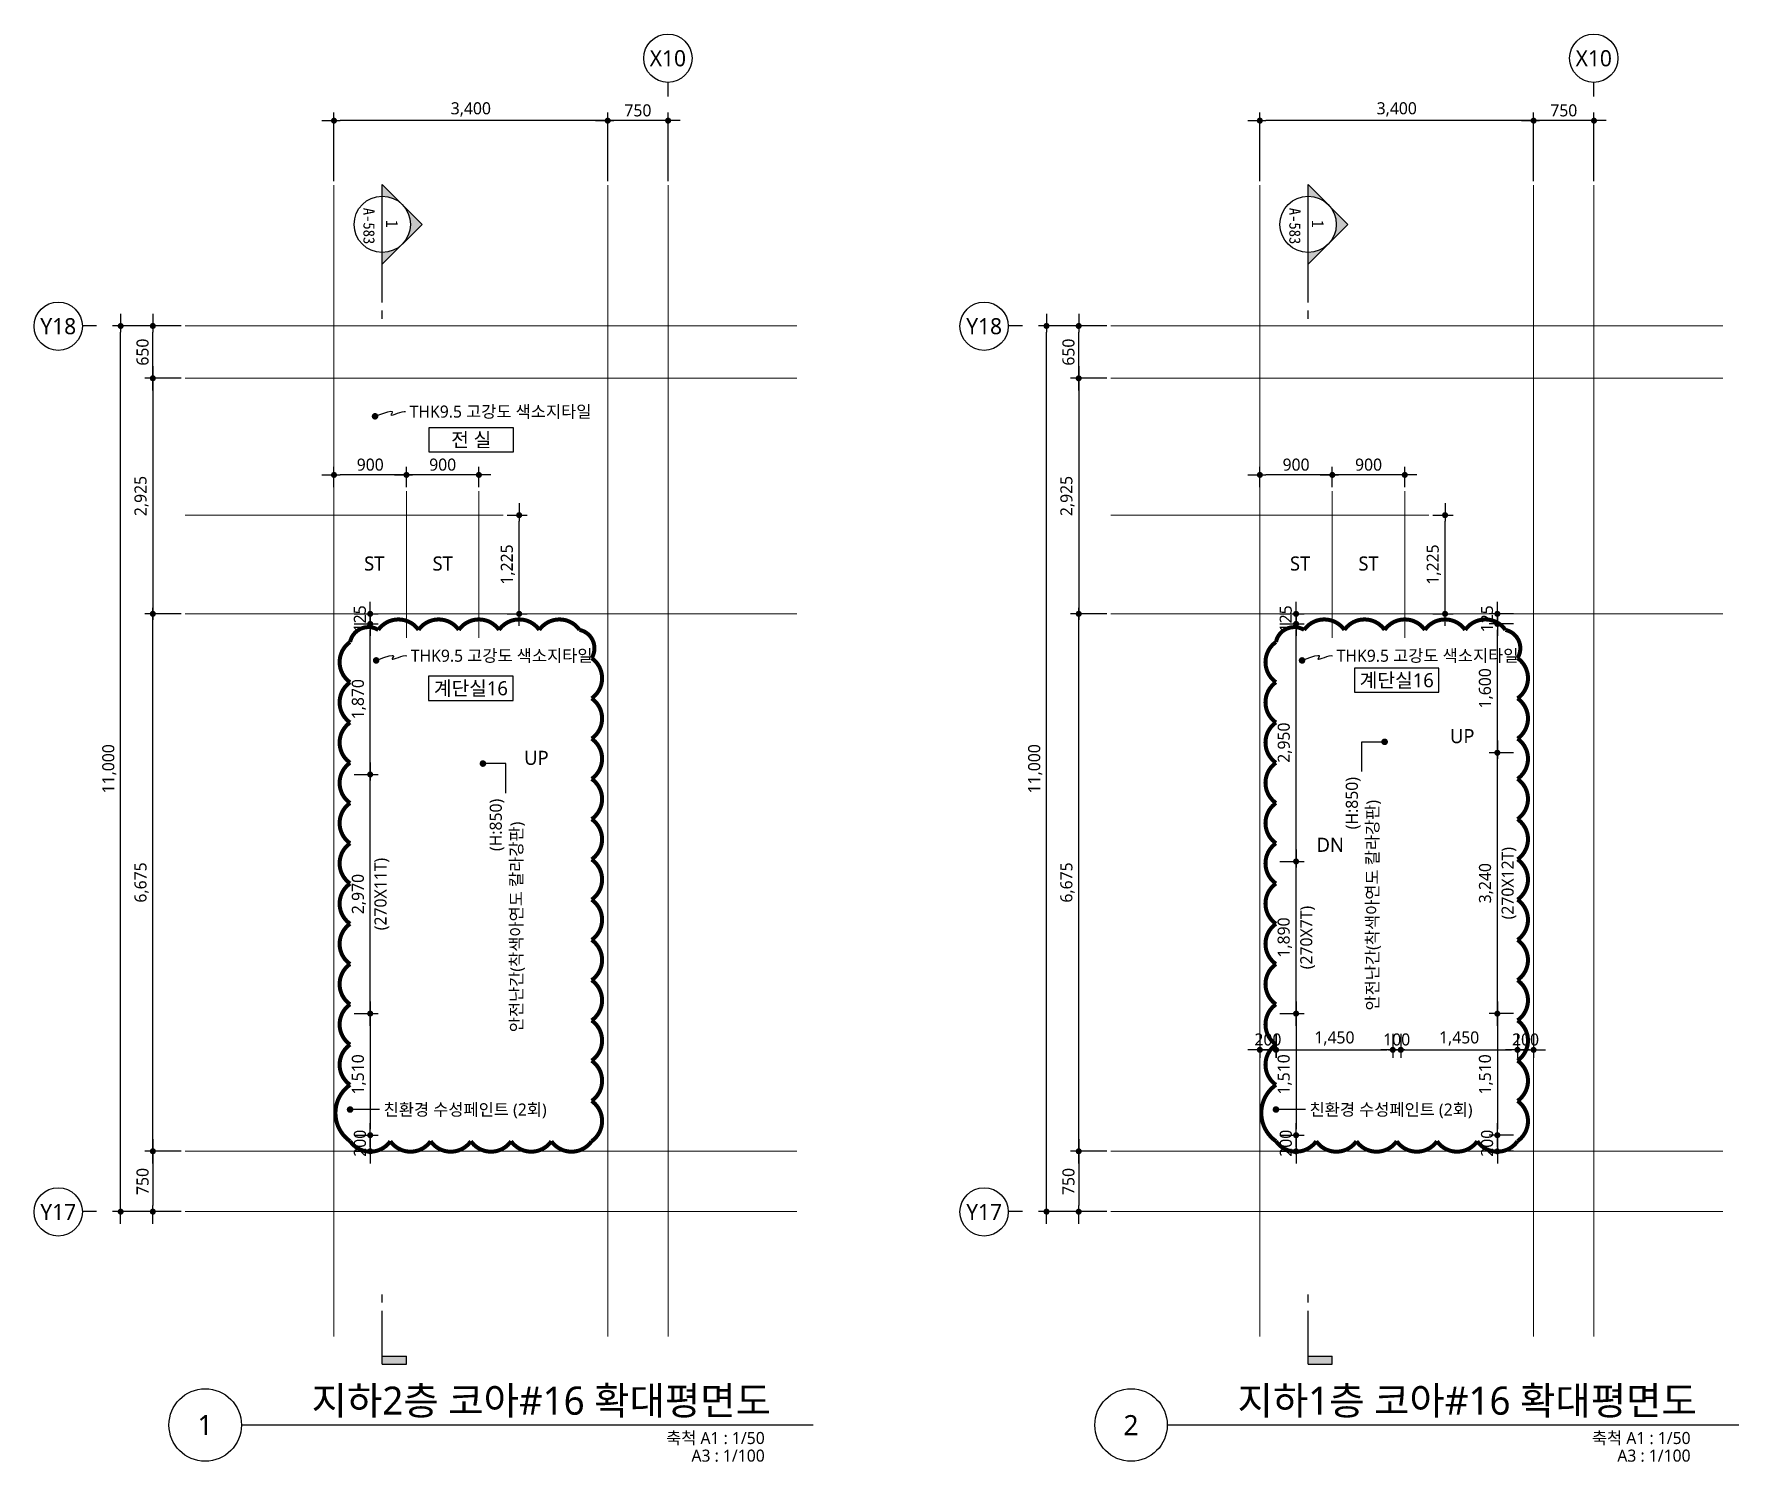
# Model space of a CAD drawing. Header units: millimetres. Extents: x 1467181 to 1720354, y 836037 to 895281.
# Drawn here: x 1597798 to 1618973, y 837511 to 855244 of the extents above; entities that cross this region are included whole.
import ezdxf
from ezdxf.enums import TextEntityAlignment as Align

# ---------------------------------------------------------------- set-up
doc = ezdxf.new("R2010")
doc.units = ezdxf.units.MM
doc.header["$MEASUREMENT"] = 0
doc.linetypes.add('CEN', pattern=[62, 60, -1, 0, -1])
doc.layers.get('0').update_dxf_attribs({"linetype": 'CONTINUOUS'})
for name, color, linetype, lineweight in [('A-AXIS-BUBL', 7, 'CONTINUOUS', 25), ('A-CNTL', 1, 'CEN', 15), ('A-DIMS', 7, 'CONTINUOUS', 25), ('A-MKXS-LEAD', 7, 'CONTINUOUS', 25), ('A-MKXS-MAK1', 3, 'CONTINUOUS', 25), ('A-MKXS-TEXT1', 3, 'CONTINUOUS', 25), ('A-MKXS-TEXT2', 7, 'CONTINUOUS', 25), ('A-MKXX-NAME', 3, 'CONTINUOUS', 25), ('A-MKXX-SYMB', 7, 'CONTINUOUS', 25), ('A-XXXX-SYMB', 7, 'CONTINUOUS', 25), ('A-XXXX-TXT1', 3, 'CONTINUOUS', 25), ('A-XXXX-TXT2', 3, 'CONTINUOUS', 25), ('REV-202205', 20, 'CONTINUOUS', 25)]:
    doc.layers.add(name, color=color, linetype=linetype, lineweight=lineweight)
doc.styles.add('HY울릉도L', font='')
doc.styles.add('돋움체', font='')
doc.styles.add('맑은고딕', font='malgun.ttf')
doc.styles.get('HY울릉도L').set_extended_font_data('HYwulM')
doc.styles.get('돋움체').set_extended_font_data('DotumChe')
doc.dimstyles.new('CDIM', dxfattribs={"dimtxt": 3, "dimasz": 1.5, "dimexe": 2, "dimexo": 1, "dimgap": 1, "dimtad": 1, "dimdec": 0, "dimrnd": 0.5, "dimzin": 0, "dimdsep": 32, "dimlunit": 6, "dimtxsty": 'HY울릉도L', "dimblk1": '_CIDOT', "dimblk2": '_CIDOT', "dimsah": 1, "dimcen": 5.5, "dimclrd": 2, "dimclre": 2, "dimclrt": 7, "dimadec": 0, "dimazin": 0, "dimtfac": 1, "dimtdec": 0, "dimtix": 1, "dimtmove": 2, "dimatfit": 1, "dimldrblk": '_CIDOT', "dimfxl": 1, "dimtolj": 1, "dimtzin": 0, "dimlwd": -1, "dimarcsym": 0})

# ---------------------------------------------------------------- blocks, each defined once
blk = doc.blocks.new('CORE 11- 단면')
at = {"layer": 'A-MKXS-MAK1'}
h = blk.add_hatch(color=256, dxfattribs=at)
h.paths.add_polyline_path([(23432, 13653), (23185, 13406, 0.414214), (23185, 13901)])
h.paths.add_polyline_path([(23185, 13406), (22937, 13158), (22937, 13303, 0.198912)])
h.paths.add_polyline_path([(23185, 13901, 0.198912), (22937, 14003), (22937, 14148)])
blk.add_hatch(color=256, dxfattribs=at).paths.add_polyline_path([(23237, -402), (23237, -502), (22937, -502), (22937, -402)])
for p, q in [((22937, 14148), (23432, 13653)), ((22937, 12681), (22937, 14148)), ((22937, 13158), (23432, 13653)), ((22937, 12481), (22937, 12581)), ((22937, 261), (22937, 361)), ((22937, -502), (22937, 161)), ((22937, -402), (23237, -402)), ((23237, -502), (23237, -402)), ((22937, -502), (23237, -502))]:
    blk.add_line(p, q, dxfattribs=at)
blk.add_circle((22937, 13653), 350, dxfattribs=at)
at = {"layer": 'A-MKXS-TEXT2', "style": '돋움체'}
for s, height, p in [('A-583', 140, (22772, 13632)), ('1', 150, (23058, 13659))]:
    blk.add_text(s, height=height, rotation=270, dxfattribs=at).set_placement(p, align=Align.MIDDLE)
blk = doc.blocks.new('_CIDOT')
at = {"color": 0, "linetype": 'ByBlock'}
blk.add_line((2, 0), (-1, 0), dxfattribs=at)
at = {"color": 0, "linetype": 'ByBlock', "const_width": 0.5}
blk.add_lwpolyline([(-0.25, 0, 1), (0.25, 0, 1)], format="xyb", close=True, dxfattribs=at)
blk = doc.blocks.new('*D11')
at = {"layer": 'A-DIMS', "lineweight": -2, "transparency": 16777216}
for p, q in [((0, 1150), (0, 2000)), ((3400, 1150), (3400, 2000))]:
    blk.add_line(p, q, dxfattribs=at)
at = {"layer": 'A-DIMS', "transparency": 16777216}
blk.add_line((3325, 1900), (75, 1900), dxfattribs=at)
at = {"layer": 'A-DIMS', "transparency": 16777216, "xscale": 75, "yscale": 75, "zscale": 75, "rotation": 180}
blk.add_blockref('_CIDOT', (0, 1900), dxfattribs=at)
at = {"layer": 'A-DIMS', "transparency": 16777216, "xscale": 75, "yscale": 75, "zscale": 75}
blk.add_blockref('_CIDOT', (3400, 1900), dxfattribs=at)
at = {"layer": 'A-DIMS', "color": 3, "transparency": 16777216, "insert": (1700, 2040), "char_height": 150, "attachment_point": 5, "style": '맑은고딕'}
blk.add_mtext('\\A1;3,400', dxfattribs=at)
blk = doc.blocks.new('*D12')
at = {"layer": 'A-DIMS', "lineweight": -2, "transparency": 16777216}
for p, q in [((3400, 1150), (3400, 2000)), ((4150, 1150), (4150, 2000))]:
    blk.add_line(p, q, dxfattribs=at)
at = {"layer": 'A-DIMS', "transparency": 16777216}
blk.add_line((4075, 1900), (3475, 1900), dxfattribs=at)
at = {"layer": 'A-DIMS', "transparency": 16777216, "xscale": 75, "yscale": 75, "zscale": 75, "rotation": 180}
blk.add_blockref('_CIDOT', (3400, 1900), dxfattribs=at)
at = {"layer": 'A-DIMS', "transparency": 16777216, "xscale": 75, "yscale": 75, "zscale": 75}
blk.add_blockref('_CIDOT', (4150, 1900), dxfattribs=at)
at = {"layer": 'A-DIMS', "color": 3, "transparency": 16777216, "insert": (3775, 2027), "char_height": 150, "attachment_point": 5, "style": '맑은고딕'}
blk.add_mtext('\\A1;750', dxfattribs=at)
blk = doc.blocks.new('*D13')
at = {"layer": 'A-DIMS', "lineweight": -2, "transparency": 16777216}
for p, q in [((-1900, -650), (-2750, -650)), ((-1900, -11650), (-2750, -11650))]:
    blk.add_line(p, q, dxfattribs=at)
at = {"layer": 'A-DIMS', "transparency": 16777216}
blk.add_line((-2650, -11575), (-2650, -725), dxfattribs=at)
at = {"layer": 'A-DIMS', "transparency": 16777216, "xscale": 75, "yscale": 75, "zscale": 75}
for p, rotation in [((-2650, -650), 90), ((-2650, -11650), 270)]:
    blk.add_blockref('_CIDOT', p, dxfattribs=dict(at, rotation=rotation))
at = {"layer": 'A-DIMS', "color": 3, "transparency": 16777216, "insert": (-2790, -6150), "char_height": 150, "attachment_point": 5, "rotation": 90, "style": '맑은고딕'}
blk.add_mtext('\\A1;11,000', dxfattribs=at)
blk = doc.blocks.new('*D14')
at = {"layer": 'A-DIMS', "lineweight": -2, "transparency": 16777216}
for p, q in [((-1900, -650), (-2350, -650)), ((-1900, -1300), (-2350, -1300))]:
    blk.add_line(p, q, dxfattribs=at)
at = {"layer": 'A-DIMS', "transparency": 16777216}
blk.add_line((-2250, -1225), (-2250, -725), dxfattribs=at)
at = {"layer": 'A-DIMS', "transparency": 16777216, "xscale": 75, "yscale": 75, "zscale": 75}
for p, rotation in [((-2250, -650), 90), ((-2250, -1300), 270)]:
    blk.add_blockref('_CIDOT', p, dxfattribs=dict(at, rotation=rotation))
at = {"layer": 'A-DIMS', "color": 3, "transparency": 16777216, "insert": (-2377, -975), "char_height": 150, "attachment_point": 5, "rotation": 90, "style": '맑은고딕'}
blk.add_mtext('\\A1;650', dxfattribs=at)
blk = doc.blocks.new('*D15')
at = {"layer": 'A-DIMS', "lineweight": -2, "transparency": 16777216}
for p, q in [((-1900, -1300), (-2350, -1300)), ((-1900, -4225), (-2350, -4225))]:
    blk.add_line(p, q, dxfattribs=at)
at = {"layer": 'A-DIMS', "transparency": 16777216}
blk.add_line((-2250, -1375), (-2250, -4150), dxfattribs=at)
at = {"layer": 'A-DIMS', "transparency": 16777216, "xscale": 75, "yscale": 75, "zscale": 75}
for p, rotation in [((-2250, -1300), 90), ((-2250, -4225), 270)]:
    blk.add_blockref('_CIDOT', p, dxfattribs=dict(at, rotation=rotation))
at = {"layer": 'A-DIMS', "color": 3, "transparency": 16777216, "insert": (-2390, -2762), "char_height": 150, "attachment_point": 5, "rotation": 90, "style": '맑은고딕'}
blk.add_mtext('\\A1;2,925', dxfattribs=at)
blk = doc.blocks.new('*D16')
at = {"layer": 'A-DIMS', "lineweight": -2, "transparency": 16777216}
for p, q in [((-1900, -4225), (-2350, -4225)), ((-1900, -10900), (-2350, -10900))]:
    blk.add_line(p, q, dxfattribs=at)
at = {"layer": 'A-DIMS', "transparency": 16777216}
blk.add_line((-2250, -10825), (-2250, -4300), dxfattribs=at)
at = {"layer": 'A-DIMS', "transparency": 16777216, "xscale": 75, "yscale": 75, "zscale": 75}
for p, rotation in [((-2250, -4225), 90), ((-2250, -10900), 270)]:
    blk.add_blockref('_CIDOT', p, dxfattribs=dict(at, rotation=rotation))
at = {"layer": 'A-DIMS', "color": 3, "transparency": 16777216, "insert": (-2390, -7562), "char_height": 150, "attachment_point": 5, "rotation": 90, "style": '맑은고딕'}
blk.add_mtext('\\A1;6,675', dxfattribs=at)
blk = doc.blocks.new('*D17')
at = {"layer": 'A-DIMS', "lineweight": -2, "transparency": 16777216}
for p, q in [((-1900, -10900), (-2350, -10900)), ((-1900, -11650), (-2350, -11650))]:
    blk.add_line(p, q, dxfattribs=at)
at = {"layer": 'A-DIMS', "transparency": 16777216}
blk.add_line((-2250, -10975), (-2250, -11575), dxfattribs=at)
at = {"layer": 'A-DIMS', "transparency": 16777216, "xscale": 75, "yscale": 75, "zscale": 75}
for p, rotation in [((-2250, -10900), 90), ((-2250, -11650), 270)]:
    blk.add_blockref('_CIDOT', p, dxfattribs=dict(at, rotation=rotation))
at = {"layer": 'A-DIMS', "color": 3, "transparency": 16777216, "insert": (-2377, -11275), "char_height": 150, "attachment_point": 5, "rotation": 90, "style": '맑은고딕'}
blk.add_mtext('\\A1;750', dxfattribs=at)
blk = doc.blocks.new('*D18')
at = {"layer": 'A-DIMS', "lineweight": -2, "transparency": 16777216}
for p, q in [((900, -2650), (900, -2400)), ((1800, -2650), (1800, -2400))]:
    blk.add_line(p, q, dxfattribs=at)
at = {"layer": 'A-DIMS', "transparency": 16777216}
blk.add_line((1725, -2500), (975, -2500), dxfattribs=at)
at = {"layer": 'A-DIMS', "transparency": 16777216, "xscale": 75, "yscale": 75, "zscale": 75, "rotation": 180}
blk.add_blockref('_CIDOT', (900, -2500), dxfattribs=at)
at = {"layer": 'A-DIMS', "transparency": 16777216, "xscale": 75, "yscale": 75, "zscale": 75}
blk.add_blockref('_CIDOT', (1800, -2500), dxfattribs=at)
at = {"layer": 'A-DIMS', "color": 3, "transparency": 16777216, "insert": (1350, -2373), "char_height": 150, "attachment_point": 5, "style": '맑은고딕'}
blk.add_mtext('\\A1;900', dxfattribs=at)
blk = doc.blocks.new('*D19')
at = {"layer": 'A-DIMS', "lineweight": -2, "transparency": 16777216}
for p, q in [((0, -2650), (0, -2400)), ((900, -2650), (900, -2400))]:
    blk.add_line(p, q, dxfattribs=at)
at = {"layer": 'A-DIMS', "transparency": 16777216}
blk.add_line((825, -2500), (75, -2500), dxfattribs=at)
at = {"layer": 'A-DIMS', "transparency": 16777216, "xscale": 75, "yscale": 75, "zscale": 75, "rotation": 180}
blk.add_blockref('_CIDOT', (0, -2500), dxfattribs=at)
at = {"layer": 'A-DIMS', "transparency": 16777216, "xscale": 75, "yscale": 75, "zscale": 75}
blk.add_blockref('_CIDOT', (900, -2500), dxfattribs=at)
at = {"layer": 'A-DIMS', "color": 3, "transparency": 16777216, "insert": (450, -2373), "char_height": 150, "attachment_point": 5, "style": '맑은고딕'}
blk.add_mtext('\\A1;900', dxfattribs=at)
blk = doc.blocks.new('*D20')
at = {"layer": 'A-DIMS', "lineweight": -2, "transparency": 16777216}
for p, q in [((2150, -3000), (2400, -3000)), ((2150, -4225), (2400, -4225))]:
    blk.add_line(p, q, dxfattribs=at)
at = {"layer": 'A-DIMS', "transparency": 16777216}
blk.add_line((2300, -4150), (2300, -3075), dxfattribs=at)
at = {"layer": 'A-DIMS', "transparency": 16777216, "xscale": 75, "yscale": 75, "zscale": 75}
for p, rotation in [((2300, -3000), 90), ((2300, -4225), 270)]:
    blk.add_blockref('_CIDOT', p, dxfattribs=dict(at, rotation=rotation))
at = {"layer": 'A-DIMS', "color": 3, "transparency": 16777216, "insert": (2160, -3613), "char_height": 150, "attachment_point": 5, "rotation": 90, "style": '맑은고딕'}
blk.add_mtext('\\A1;1,225', dxfattribs=at)
blk = doc.blocks.new('*D397')
at = {"layer": 'A-DIMS', "lineweight": -2, "transparency": 16777216}
for p, q in [((1601773, 846049), (1602073, 846049)), ((1601773, 843079), (1602073, 843079))]:
    blk.add_line(p, q, dxfattribs=at)
at = {"layer": 'A-DIMS', "transparency": 16777216}
blk.add_line((1601973, 843154), (1601973, 845974), dxfattribs=at)
at = {"layer": 'A-DIMS', "transparency": 16777216, "xscale": 75, "yscale": 75, "zscale": 75}
for p, rotation in [((1601973, 846049), 90), ((1601973, 843079), 270)]:
    blk.add_blockref('_CIDOT', p, dxfattribs=dict(at, rotation=rotation))
at = {"layer": 'A-DIMS', "color": 3, "transparency": 16777216, "char_height": 150, "attachment_point": 5, "rotation": 90, "style": '맑은고딕'}
for s, insert in [('\\A1;(270X11T)', (1602117, 844564)), ('\\A1;2,970', (1601833, 844564))]:
    blk.add_mtext(s, dxfattribs=dict(at, insert=insert))
blk = doc.blocks.new('*D398')
at = {"layer": 'A-DIMS', "lineweight": -2, "transparency": 16777216}
for p, q in [((1601773, 843079), (1602073, 843079)), ((1601773, 841569), (1602073, 841569))]:
    blk.add_line(p, q, dxfattribs=at)
at = {"layer": 'A-DIMS', "transparency": 16777216}
blk.add_line((1601973, 843004), (1601973, 841644), dxfattribs=at)
at = {"layer": 'A-DIMS', "transparency": 16777216, "xscale": 75, "yscale": 75, "zscale": 75}
for p, rotation in [((1601973, 843079), 90), ((1601973, 841569), 270)]:
    blk.add_blockref('_CIDOT', p, dxfattribs=dict(at, rotation=rotation))
at = {"layer": 'A-DIMS', "color": 3, "transparency": 16777216, "insert": (1601833, 842324), "char_height": 150, "attachment_point": 5, "rotation": 90, "style": '맑은고딕'}
blk.add_mtext('\\A1;1,510', dxfattribs=at)
blk = doc.blocks.new('*D399')
at = {"layer": 'A-DIMS', "lineweight": -2, "transparency": 16777216}
for p, q in [((1601773, 847919), (1602073, 847919)), ((1601773, 846049), (1602073, 846049))]:
    blk.add_line(p, q, dxfattribs=at)
at = {"layer": 'A-DIMS', "transparency": 16777216}
blk.add_line((1601973, 846124), (1601973, 847844), dxfattribs=at)
at = {"layer": 'A-DIMS', "transparency": 16777216, "xscale": 75, "yscale": 75, "zscale": 75}
for p, rotation in [((1601973, 847919), 90), ((1601973, 846049), 270)]:
    blk.add_blockref('_CIDOT', p, dxfattribs=dict(at, rotation=rotation))
at = {"layer": 'A-DIMS', "color": 3, "transparency": 16777216, "insert": (1601833, 846984), "char_height": 150, "attachment_point": 5, "rotation": 90, "style": '맑은고딕'}
blk.add_mtext('\\A1;1,870', dxfattribs=at)
blk = doc.blocks.new('*D400')
at = {"layer": 'A-DIMS', "transparency": 16777216}
for p, q in [((1601973, 848119), (1601973, 848194)), ((1601973, 847919), (1601973, 848044)), ((1601973, 847844), (1601973, 847769))]:
    blk.add_line(p, q, dxfattribs=at)
at = {"layer": 'A-DIMS', "lineweight": -2, "transparency": 16777216}
for p, q in [((1601773, 848044), (1602073, 848044)), ((1601773, 847919), (1602073, 847919))]:
    blk.add_line(p, q, dxfattribs=at)
at = {"layer": 'A-DIMS', "transparency": 16777216, "xscale": 75, "yscale": 75, "zscale": 75}
for p, rotation in [((1601973, 848044), 270), ((1601973, 847919), 90)]:
    blk.add_blockref('_CIDOT', p, dxfattribs=dict(at, rotation=rotation))
at = {"layer": 'A-DIMS', "color": 3, "transparency": 16777216, "insert": (1601845, 847982), "char_height": 150, "attachment_point": 5, "rotation": 90, "style": '맑은고딕'}
blk.add_mtext('\\A1;125', dxfattribs=at)
blk = doc.blocks.new('*D401')
at = {"layer": 'A-DIMS', "lineweight": -2, "transparency": 16777216}
for p, q in [((1616173, 846319), (1615873, 846319)), ((1616173, 843079), (1615873, 843079))]:
    blk.add_line(p, q, dxfattribs=at)
at = {"layer": 'A-DIMS', "transparency": 16777216}
blk.add_line((1615973, 843154), (1615973, 846244), dxfattribs=at)
at = {"layer": 'A-DIMS', "transparency": 16777216, "xscale": 75, "yscale": 75, "zscale": 75}
for p, rotation in [((1615973, 846319), 90), ((1615973, 843079), 270)]:
    blk.add_blockref('_CIDOT', p, dxfattribs=dict(at, rotation=rotation))
at = {"layer": 'A-DIMS', "color": 3, "transparency": 16777216, "char_height": 150, "attachment_point": 5, "rotation": 90, "style": '맑은고딕'}
for s, insert in [('\\A1;(270X12T)', (1616117, 844699)), ('\\A1;3,240', (1615833, 844699))]:
    blk.add_mtext(s, dxfattribs=dict(at, insert=insert))
blk = doc.blocks.new('*D402')
at = {"layer": 'A-DIMS', "lineweight": -2, "transparency": 16777216}
for p, q in [((1616173, 843079), (1615873, 843079)), ((1616173, 841569), (1615873, 841569))]:
    blk.add_line(p, q, dxfattribs=at)
at = {"layer": 'A-DIMS', "transparency": 16777216}
blk.add_line((1615973, 843004), (1615973, 841644), dxfattribs=at)
at = {"layer": 'A-DIMS', "transparency": 16777216, "xscale": 75, "yscale": 75, "zscale": 75}
for p, rotation in [((1615973, 843079), 90), ((1615973, 841569), 270)]:
    blk.add_blockref('_CIDOT', p, dxfattribs=dict(at, rotation=rotation))
at = {"layer": 'A-DIMS', "color": 3, "transparency": 16777216, "insert": (1615832, 842324), "char_height": 150, "attachment_point": 5, "rotation": 90, "style": '맑은고딕'}
blk.add_mtext('\\A1;1,510', dxfattribs=at)
blk = doc.blocks.new('*D403')
at = {"layer": 'A-DIMS', "lineweight": -2, "transparency": 16777216}
for p, q in [((1616173, 847919), (1615873, 847919)), ((1616173, 846319), (1615873, 846319))]:
    blk.add_line(p, q, dxfattribs=at)
at = {"layer": 'A-DIMS', "transparency": 16777216}
blk.add_line((1615973, 846394), (1615973, 847844), dxfattribs=at)
at = {"layer": 'A-DIMS', "transparency": 16777216, "xscale": 75, "yscale": 75, "zscale": 75}
for p, rotation in [((1615973, 847919), 90), ((1615973, 846319), 270)]:
    blk.add_blockref('_CIDOT', p, dxfattribs=dict(at, rotation=rotation))
at = {"layer": 'A-DIMS', "color": 3, "transparency": 16777216, "insert": (1615832, 847119), "char_height": 150, "attachment_point": 5, "rotation": 90, "style": '맑은고딕'}
blk.add_mtext('\\A1;1,600', dxfattribs=at)
blk = doc.blocks.new('*D404')
at = {"layer": 'A-DIMS', "transparency": 16777216}
for p, q in [((1613473, 848119), (1613473, 848194)), ((1613473, 847919), (1613473, 848044)), ((1613473, 847844), (1613473, 847769))]:
    blk.add_line(p, q, dxfattribs=at)
at = {"layer": 'A-DIMS', "lineweight": -2, "transparency": 16777216}
for p, q in [((1613273, 848044), (1613573, 848044)), ((1613273, 847919), (1613573, 847919))]:
    blk.add_line(p, q, dxfattribs=at)
at = {"layer": 'A-DIMS', "transparency": 16777216, "xscale": 75, "yscale": 75, "zscale": 75}
for p, rotation in [((1613473, 848044), 270), ((1613473, 847919), 90)]:
    blk.add_blockref('_CIDOT', p, dxfattribs=dict(at, rotation=rotation))
at = {"layer": 'A-DIMS', "color": 3, "transparency": 16777216, "insert": (1613345, 847982), "char_height": 150, "attachment_point": 5, "rotation": 90, "style": '맑은고딕'}
blk.add_mtext('\\A1;125', dxfattribs=at)
blk = doc.blocks.new('*D405')
at = {"layer": 'A-DIMS', "transparency": 16777216}
for p, q in [((1613473, 841644), (1613473, 841719)), ((1613473, 841569), (1613473, 841369)), ((1613473, 841294), (1613473, 841219))]:
    blk.add_line(p, q, dxfattribs=at)
at = {"layer": 'A-DIMS', "lineweight": -2, "transparency": 16777216}
for p, q in [((1613273, 841569), (1613573, 841569)), ((1613273, 841369), (1613573, 841369))]:
    blk.add_line(p, q, dxfattribs=at)
at = {"layer": 'A-DIMS', "transparency": 16777216, "xscale": 75, "yscale": 75, "zscale": 75}
for p, rotation in [((1613473, 841569), 270), ((1613473, 841369), 90)]:
    blk.add_blockref('_CIDOT', p, dxfattribs=dict(at, rotation=rotation))
at = {"layer": 'A-DIMS', "color": 3, "transparency": 16777216, "insert": (1613346, 841469), "char_height": 150, "attachment_point": 5, "rotation": 90, "style": '맑은고딕'}
blk.add_mtext('\\A1;200', dxfattribs=at)
blk = doc.blocks.new('*D406')
at = {"layer": 'A-DIMS', "lineweight": -2, "transparency": 16777216}
for p, q in [((1613224, 842829), (1613224, 842529)), ((1614674, 842829), (1614674, 842529))]:
    blk.add_line(p, q, dxfattribs=at)
at = {"layer": 'A-DIMS', "transparency": 16777216}
blk.add_line((1613299, 842629), (1614599, 842629), dxfattribs=at)
at = {"layer": 'A-DIMS', "transparency": 16777216, "xscale": 75, "yscale": 75, "zscale": 75, "rotation": 180}
blk.add_blockref('_CIDOT', (1613224, 842629), dxfattribs=at)
at = {"layer": 'A-DIMS', "transparency": 16777216, "xscale": 75, "yscale": 75, "zscale": 75}
blk.add_blockref('_CIDOT', (1614674, 842629), dxfattribs=at)
at = {"layer": 'A-DIMS', "color": 3, "transparency": 16777216, "insert": (1613949, 842770), "char_height": 150, "attachment_point": 5, "style": '맑은고딕'}
blk.add_mtext('\\A1;1,450', dxfattribs=at)
blk = doc.blocks.new('*D407')
at = {"layer": 'A-DIMS', "lineweight": -2, "transparency": 16777216}
for p, q in [((1613023, 842829), (1613023, 842529)), ((1613223, 842829), (1613223, 842529))]:
    blk.add_line(p, q, dxfattribs=at)
at = {"layer": 'A-DIMS', "transparency": 16777216}
for p, q in [((1612948, 842629), (1612873, 842629)), ((1613023, 842629), (1613223, 842629)), ((1613298, 842629), (1613373, 842629))]:
    blk.add_line(p, q, dxfattribs=at)
at = {"layer": 'A-DIMS', "transparency": 16777216, "xscale": 75, "yscale": 75, "zscale": 75}
blk.add_blockref('_CIDOT', (1613023, 842629), dxfattribs=at)
at = {"layer": 'A-DIMS', "transparency": 16777216, "xscale": 75, "yscale": 75, "zscale": 75, "rotation": 180}
blk.add_blockref('_CIDOT', (1613223, 842629), dxfattribs=at)
at = {"layer": 'A-DIMS', "color": 3, "transparency": 16777216, "insert": (1613123, 842757), "char_height": 150, "attachment_point": 5, "style": '맑은고딕'}
blk.add_mtext('\\A1;200', dxfattribs=at)
blk = doc.blocks.new('*D408')
at = {"layer": 'A-DIMS', "lineweight": -2, "transparency": 16777216}
for p, q in [((1614774, 842829), (1614774, 842529)), ((1616223, 842829), (1616223, 842529))]:
    blk.add_line(p, q, dxfattribs=at)
at = {"layer": 'A-DIMS', "transparency": 16777216}
blk.add_line((1614849, 842629), (1616148, 842629), dxfattribs=at)
at = {"layer": 'A-DIMS', "transparency": 16777216, "xscale": 75, "yscale": 75, "zscale": 75, "rotation": 180}
blk.add_blockref('_CIDOT', (1614774, 842629), dxfattribs=at)
at = {"layer": 'A-DIMS', "transparency": 16777216, "xscale": 75, "yscale": 75, "zscale": 75}
blk.add_blockref('_CIDOT', (1616223, 842629), dxfattribs=at)
at = {"layer": 'A-DIMS', "color": 3, "transparency": 16777216, "insert": (1615498, 842770), "char_height": 150, "attachment_point": 5, "style": '맑은고딕'}
blk.add_mtext('\\A1;1,450', dxfattribs=at)
blk = doc.blocks.new('*D409')
at = {"layer": 'A-DIMS', "lineweight": -2, "transparency": 16777216}
for p, q in [((1614674, 842829), (1614674, 842529)), ((1614773, 842829), (1614773, 842529))]:
    blk.add_line(p, q, dxfattribs=at)
at = {"layer": 'A-DIMS', "transparency": 16777216}
for p, q in [((1614599, 842629), (1614524, 842629)), ((1614674, 842629), (1614773, 842629)), ((1614848, 842629), (1614923, 842629))]:
    blk.add_line(p, q, dxfattribs=at)
at = {"layer": 'A-DIMS', "transparency": 16777216, "xscale": 75, "yscale": 75, "zscale": 75}
blk.add_blockref('_CIDOT', (1614674, 842629), dxfattribs=at)
at = {"layer": 'A-DIMS', "transparency": 16777216, "xscale": 75, "yscale": 75, "zscale": 75, "rotation": 180}
blk.add_blockref('_CIDOT', (1614773, 842629), dxfattribs=at)
at = {"layer": 'A-DIMS', "color": 3, "transparency": 16777216, "insert": (1614723, 842757), "char_height": 150, "attachment_point": 5, "style": '맑은고딕'}
blk.add_mtext('\\A1;100', dxfattribs=at)
blk = doc.blocks.new('*D410')
at = {"layer": 'A-DIMS', "lineweight": -2, "transparency": 16777216}
for p, q in [((1616223, 842829), (1616223, 842529)), ((1616423, 842829), (1616423, 842529))]:
    blk.add_line(p, q, dxfattribs=at)
at = {"layer": 'A-DIMS', "transparency": 16777216}
for p, q in [((1616148, 842629), (1616073, 842629)), ((1616223, 842629), (1616423, 842629)), ((1616498, 842629), (1616573, 842629))]:
    blk.add_line(p, q, dxfattribs=at)
at = {"layer": 'A-DIMS', "transparency": 16777216, "xscale": 75, "yscale": 75, "zscale": 75}
blk.add_blockref('_CIDOT', (1616223, 842629), dxfattribs=at)
at = {"layer": 'A-DIMS', "transparency": 16777216, "xscale": 75, "yscale": 75, "zscale": 75, "rotation": 180}
blk.add_blockref('_CIDOT', (1616423, 842629), dxfattribs=at)
at = {"layer": 'A-DIMS', "color": 3, "transparency": 16777216, "insert": (1616323, 842757), "char_height": 150, "attachment_point": 5, "style": '맑은고딕'}
blk.add_mtext('\\A1;200', dxfattribs=at)
blk = doc.blocks.new('*D411')
at = {"layer": 'A-DIMS', "lineweight": -2, "transparency": 16777216}
for p, q in [((1613273, 844969), (1613573, 844969)), ((1613273, 843079), (1613573, 843079))]:
    blk.add_line(p, q, dxfattribs=at)
at = {"layer": 'A-DIMS', "transparency": 16777216}
blk.add_line((1613473, 843154), (1613473, 844894), dxfattribs=at)
at = {"layer": 'A-DIMS', "transparency": 16777216, "xscale": 75, "yscale": 75, "zscale": 75}
for p, rotation in [((1613473, 844969), 90), ((1613473, 843079), 270)]:
    blk.add_blockref('_CIDOT', p, dxfattribs=dict(at, rotation=rotation))
at = {"layer": 'A-DIMS', "color": 3, "transparency": 16777216, "char_height": 150, "attachment_point": 5, "rotation": 90, "style": '맑은고딕'}
for s, insert in [('\\A1;1,890', (1613332, 844024)), ('\\A1;(270X7T)', (1613616, 844024))]:
    blk.add_mtext(s, dxfattribs=dict(at, insert=insert))
blk = doc.blocks.new('*D412')
at = {"layer": 'A-DIMS', "lineweight": -2, "transparency": 16777216}
for p, q in [((1613273, 843079), (1613573, 843079)), ((1613273, 841569), (1613573, 841569))]:
    blk.add_line(p, q, dxfattribs=at)
at = {"layer": 'A-DIMS', "transparency": 16777216}
blk.add_line((1613473, 843004), (1613473, 841644), dxfattribs=at)
at = {"layer": 'A-DIMS', "transparency": 16777216, "xscale": 75, "yscale": 75, "zscale": 75}
for p, rotation in [((1613473, 843079), 90), ((1613473, 841569), 270)]:
    blk.add_blockref('_CIDOT', p, dxfattribs=dict(at, rotation=rotation))
at = {"layer": 'A-DIMS', "color": 3, "transparency": 16777216, "insert": (1613332, 842324), "char_height": 150, "attachment_point": 5, "rotation": 90, "style": '맑은고딕'}
blk.add_mtext('\\A1;1,510', dxfattribs=at)
blk = doc.blocks.new('*D413')
at = {"layer": 'A-DIMS', "lineweight": -2, "transparency": 16777216}
for p, q in [((1613273, 847919), (1613573, 847919)), ((1613273, 844969), (1613573, 844969))]:
    blk.add_line(p, q, dxfattribs=at)
at = {"layer": 'A-DIMS', "transparency": 16777216}
blk.add_line((1613473, 845044), (1613473, 847844), dxfattribs=at)
at = {"layer": 'A-DIMS', "transparency": 16777216, "xscale": 75, "yscale": 75, "zscale": 75}
for p, rotation in [((1613473, 847919), 90), ((1613473, 844969), 270)]:
    blk.add_blockref('_CIDOT', p, dxfattribs=dict(at, rotation=rotation))
at = {"layer": 'A-DIMS', "color": 3, "transparency": 16777216, "insert": (1613333, 846444), "char_height": 150, "attachment_point": 5, "rotation": 90, "style": '맑은고딕'}
blk.add_mtext('\\A1;2,950', dxfattribs=at)
blk = doc.blocks.new('*D414')
at = {"layer": 'A-DIMS', "transparency": 16777216}
for p, q in [((1615973, 848119), (1615973, 848194)), ((1615973, 847919), (1615973, 848044)), ((1615973, 847844), (1615973, 847769))]:
    blk.add_line(p, q, dxfattribs=at)
at = {"layer": 'A-DIMS', "lineweight": -2, "transparency": 16777216}
for p, q in [((1616173, 848044), (1615873, 848044)), ((1616173, 847919), (1615873, 847919))]:
    blk.add_line(p, q, dxfattribs=at)
at = {"layer": 'A-DIMS', "transparency": 16777216, "xscale": 75, "yscale": 75, "zscale": 75}
for p, rotation in [((1615973, 848044), 270), ((1615973, 847919), 90)]:
    blk.add_blockref('_CIDOT', p, dxfattribs=dict(at, rotation=rotation))
at = {"layer": 'A-DIMS', "color": 3, "transparency": 16777216, "insert": (1615845, 847982), "char_height": 150, "attachment_point": 5, "rotation": 90, "style": '맑은고딕'}
blk.add_mtext('\\A1;125', dxfattribs=at)
blk = doc.blocks.new('*D415')
at = {"layer": 'A-DIMS', "transparency": 16777216}
for p, q in [((1615973, 841644), (1615973, 841719)), ((1615973, 841569), (1615973, 841369)), ((1615973, 841294), (1615973, 841219))]:
    blk.add_line(p, q, dxfattribs=at)
at = {"layer": 'A-DIMS', "lineweight": -2, "transparency": 16777216}
for p, q in [((1616173, 841569), (1615873, 841569)), ((1616173, 841369), (1615873, 841369))]:
    blk.add_line(p, q, dxfattribs=at)
at = {"layer": 'A-DIMS', "transparency": 16777216, "xscale": 75, "yscale": 75, "zscale": 75}
for p, rotation in [((1615973, 841569), 270), ((1615973, 841369), 90)]:
    blk.add_blockref('_CIDOT', p, dxfattribs=dict(at, rotation=rotation))
at = {"layer": 'A-DIMS', "color": 3, "transparency": 16777216, "insert": (1615846, 841469), "char_height": 150, "attachment_point": 5, "rotation": 90, "style": '맑은고딕'}
blk.add_mtext('\\A1;200', dxfattribs=at)
blk = doc.blocks.new('*D416')
at = {"layer": 'A-DIMS', "transparency": 16777216}
for p, q in [((1601973, 841644), (1601973, 841719)), ((1601973, 841569), (1601973, 841369)), ((1601973, 841294), (1601973, 841219))]:
    blk.add_line(p, q, dxfattribs=at)
at = {"layer": 'A-DIMS', "lineweight": -2, "transparency": 16777216}
for p, q in [((1601773, 841569), (1602073, 841569)), ((1601773, 841369), (1602073, 841369))]:
    blk.add_line(p, q, dxfattribs=at)
at = {"layer": 'A-DIMS', "transparency": 16777216, "xscale": 75, "yscale": 75, "zscale": 75}
for p, rotation in [((1601973, 841569), 270), ((1601973, 841369), 90)]:
    blk.add_blockref('_CIDOT', p, dxfattribs=dict(at, rotation=rotation))
at = {"layer": 'A-DIMS', "color": 3, "transparency": 16777216, "insert": (1601846, 841469), "char_height": 150, "attachment_point": 5, "rotation": 90, "style": '맑은고딕'}
blk.add_mtext('\\A1;200', dxfattribs=at)
blk = doc.blocks.new('CORE11_GRID')
at = {"layer": 'A-AXIS-BUBL', "ltscale": 0.2}
for p, q in [((4150, 2200), (4150, 2375)), ((-2950, -650), (-3125, -650)), ((-2950, -11650), (-3125, -11650))]:
    blk.add_line(p, q, dxfattribs=at)
for centre in [(4147.1, 2675), (-3425, -652.9), (-3425, -11652.9)]:
    blk.add_circle(centre, 300, dxfattribs=at)
at = {"layer": 'A-CNTL'}
for p, q in [((0, -13200), (0, 1100)), ((3400, -13200), (3400, 1100)), ((4150, -13200), (4150, 1100)), ((-1850, -650), (5750, -650)), ((-1850, -1300), (5750, -1300)), ((900, -4525), (900, -2700)), ((1800, -4525), (1800, -2700)), ((-1850, -3000), (2100, -3000)), ((-1850, -4225), (5750, -4225)), ((-1850, -10900), (5750, -10900)), ((-1850, -11650), (5750, -11650))]:
    blk.add_line(p, q, dxfattribs=at)
at = {"layer": 'A-XXXX-TXT2', "ltscale": 0.2, "style": '맑은고딕'}
for s, p in [('X10', (4147.1, 2675)), ('Y18', (-3425, -652.9)), ('Y17', (-3425, -11652.9))]:
    blk.add_text(s, height=200, dxfattribs=at).set_placement(p, align=Align.MIDDLE)
at = {"layer": 'A-DIMS'}
for base, p1, p2, angle, picture, middle in [((0, 1900), (3400, 1100), (0, 1100), 180, '*D11', (1700, 2040.1)), ((3400, 1900), (4150, 1100), (3400, 1100), 180, '*D12', (3775, 2027.5)), ((-2650, -650), (-1850, -11650), (-1850, -650), 270, '*D13', (-2790.5, -6150)), ((-2250, -650), (-1850, -1300), (-1850, -650), 270, '*D14', (-2377.5, -975)), ((-2250, -4225), (-1850, -1300), (-1850, -4225), 90, '*D15', (-2390.1, -2762.5)), ((0, -2500), (900, -2700), (0, -2700), 0, '*D19', (450, -2372.5)), ((900, -2500), (1800, -2700), (900, -2700), 0, '*D18', (1350, -2372.5)), ((2300, -3000), (2100, -4225), (2100, -3000), 270, '*D20', (2159.5, -3612.5)), ((-2250, -4225), (-1850, -10900), (-1850, -4225), 270, '*D16', (-2390.1, -7562.5)), ((-2250, -11650), (-1850, -10900), (-1850, -11650), 90, '*D17', (-2377.5, -11275))]:
    dim = blk.add_linear_dim(base=base, p1=p1, p2=p2, angle=angle, dimstyle='CDIM', override={"dimscale": 50, "dimtxsty": '맑은고딕', "dimclrd": 256, "dimclre": 256, "dimclrt": 3}, dxfattribs=at)
    dim.commit()
    dim.dimension.update_dxf_attribs({"geometry": picture, "text_midpoint": middle})

msp = doc.modelspace()

# ---------------------------------------------------------------- linework, layer by layer
at = {"layer": 'A-MKXS-LEAD', "const_width": 40}
for points in [[(1602012.1, 850499.5, 1), (1602053.6, 850495.4, 1)], [(1602026.4, 847467.5, 1), (1602067.9, 847463.3, 1)], [(1613526.4, 847467.5, 1), (1613567.9, 847463.3, 1)], [(1614570.8, 846433.6, 1), (1614574.9, 846475.1, 1)], [(1603375.3, 846163.6, -1), (1603371.2, 846205.1, -1)], [(1601702.4, 841889.7, 1), (1601743.8, 841885.6, 1)], [(1613202.5, 841889.7, 1), (1613243.9, 841885.6, 1)]]:
    msp.add_lwpolyline(points, format="xyb", close=True, dxfattribs=at)
at = {"layer": 'A-MKXS-LEAD'}
for points in [[(1602032, 850497.2), (1602129.8, 850534), (1602193.5, 850553.9), (1602229.7, 850560.4), (1602245.1, 850556.9), (1602246.3, 850547), (1602239.8, 850534.2), (1602232.2, 850522), (1602230.3, 850513.9), (1602238.9, 850512.6), (1602257.1, 850517), (1602281.9, 850525.2), (1602310.8, 850535.3), (1602341, 850545.4), (1602369.8, 850553.6), (1602394.5, 850557.9), (1602412.4, 850556.4)], [(1602046.3, 847465.1), (1602144.1, 847501.9), (1602207.8, 847521.8), (1602244, 847528.3), (1602259.4, 847524.8), (1602260.5, 847514.9), (1602254.1, 847502.1), (1602246.5, 847489.9), (1602244.6, 847481.8), (1602253.2, 847480.5), (1602271.4, 847484.9), (1602296.2, 847493.1), (1602325.1, 847503.2), (1602355.3, 847513.3), (1602384.1, 847521.5), (1602408.8, 847525.8), (1602426.7, 847524.4)], [(1613546.3, 847465.1), (1613644.1, 847501.9), (1613707.8, 847521.8), (1613744, 847528.3), (1613759.4, 847524.8), (1613760.5, 847514.9), (1613754.1, 847502.1), (1613746.5, 847489.9), (1613744.6, 847481.8), (1613753.2, 847480.5), (1613771.4, 847484.9), (1613796.2, 847493.1), (1613825.1, 847503.2), (1613855.3, 847513.3), (1613884.1, 847521.5), (1613908.8, 847525.8), (1613926.7, 847524.4)], [(1614289.7, 846087.3), (1614289.7, 846454.4), (1614572.8, 846454.4)], [(1603656.4, 845817.3), (1603656.4, 846184.4), (1603373.3, 846184.4)], [(1602090.1, 841887.6), (1601723.1, 841887.6), (1601723.1, 841887.6)], [(1613590.2, 841887.6), (1613223.2, 841887.6), (1613223.2, 841887.6)]]:
    msp.add_lwpolyline(points, dxfattribs=at)
at = {"layer": 'A-MKXX-SYMB'}
for points in [[(1603753, 850355.7), (1602703, 850355.7), (1602703, 850055.7), (1603753, 850055.7)], [(1603748.2, 847269.4), (1602698.2, 847269.4), (1602698.2, 846969.4), (1603748.2, 846969.4)], [(1615248.2, 847369.4), (1614198.2, 847369.4), (1614198.2, 847069.4), (1615248.2, 847069.4)]]:
    msp.add_lwpolyline(points, close=True, dxfattribs=at)
at = {"layer": 'A-XXXX-SYMB'}
for p, q in [((1607473.2, 837969.4), (1600373.2, 837969.4)), ((1618973.2, 837969.4), (1611873.2, 837969.4))]:
    msp.add_line(p, q, dxfattribs=at)
for centre in [(1599923.2, 837969.4), (1611423.2, 837969.4)]:
    msp.add_circle(centre, 450, dxfattribs=at)
at = {"layer": 'REV-202205', "const_width": 50}
for points in [[(1601723.2, 841494.4, 0.5205671), (1602223.2, 841494.4, 0.5205671), (1602723.2, 841494.4, 0.5205671), (1603223.2, 841494.4, 0.5205671), (1603723.2, 841494.4, 0.5205671), (1604223.2, 841494.4, 0.5205671), (1604723.2, 841494.4, 0.5205671), (1604723.2, 841994.4, 0.5205671), (1604723.2, 842494.4, 0.5205671), (1604723.2, 842994.4, 0.5205671), (1604723.2, 843494.4, 0.5205671), (1604723.2, 843994.4, 0.5205671), (1604723.2, 844494.4, 0.5205671), (1604723.2, 844994.4, 0.5205671), (1604723.2, 845494.4, 0.5205671), (1604723.2, 845994.4, 0.5205671), (1604723.2, 846494.4, 0.5205671), (1604723.2, 846994.4, 0.5205671), (1604723.2, 847494.4, 0.5205671), (1604573.2, 847844.4, 0.5205671), (1604073.2, 847844.4, 0.5205671), (1603573.2, 847844.4, 0.5205671), (1603073.2, 847844.4, 0.5205671), (1602573.2, 847844.4, 0.5205671), (1602073.2, 847844.4, 0.5205671), (1601723.2, 847694.4, 0.5205671), (1601723.2, 847194.4, 0.5205671), (1601723.2, 846694.4, 0.5205671), (1601723.2, 846194.4, 0.5205671), (1601723.2, 845694.4, 0.5205671), (1601723.2, 845194.4, 0.5205671), (1601723.2, 844694.4, 0.5205671), (1601723.2, 844194.4, 0.5205671), (1601723.2, 843694.4, 0.5205671), (1601723.2, 843194.4, 0.5205671), (1601723.2, 842694.4, 0.5205671), (1601723.2, 842194.4, 0.5205671)], [(1613223.2, 841494.4, 0.5205671), (1613723.2, 841494.4, 0.5205671), (1614223.2, 841494.4, 0.5205671), (1614723.2, 841494.4, 0.5205671), (1615223.2, 841494.4, 0.5205671), (1615723.2, 841494.4, 0.5205671), (1616223.2, 841494.4, 0.5205671), (1616223.2, 841994.4, 0.5205671), (1616223.2, 842494.4, 0.5205671), (1616223.2, 842994.4, 0.5205671), (1616223.2, 843494.4, 0.5205671), (1616223.2, 843994.4, 0.5205671), (1616223.2, 844494.4, 0.5205671), (1616223.2, 844994.4, 0.5205671), (1616223.2, 845494.4, 0.5205671), (1616223.2, 845994.4, 0.5205671), (1616223.2, 846494.4, 0.5205671), (1616223.2, 846994.4, 0.5205671), (1616223.2, 847494.4, 0.5205671), (1616073.2, 847844.4, 0.5205671), (1615573.2, 847844.4, 0.5205671), (1615073.2, 847844.4, 0.5205671), (1614573.2, 847844.4, 0.5205671), (1614073.2, 847844.4, 0.5205671), (1613573.2, 847844.4, 0.5205671), (1613223.2, 847694.4, 0.5205671), (1613223.2, 847194.4, 0.5205671), (1613223.2, 846694.4, 0.5205671), (1613223.2, 846194.4, 0.5205671), (1613223.2, 845694.4, 0.5205671), (1613223.2, 845194.4, 0.5205671), (1613223.2, 844694.4, 0.5205671), (1613223.2, 844194.4, 0.5205671), (1613223.2, 843694.4, 0.5205671), (1613223.2, 843194.4, 0.5205671), (1613223.2, 842694.4, 0.5205671), (1613223.2, 842194.4, 0.5205671)]]:
    msp.add_lwpolyline(points, format="xyb", close=True, dxfattribs=at)

# ---------------------------------------------------------------- block references
at = {"layer": 'A-DIMS'}
for name, p in [('CORE11_GRID', (1601523.2, 852269.4)), ('CORE11_GRID', (1613023.2, 852269.4)), ('CORE 11- 단면', (1579185.9, 839228.5)), ('CORE 11- 단면', (1590685.9, 839228.5))]:
    msp.add_blockref(name, p, dxfattribs=at)

# ---------------------------------------------------------------- texts
at = {"layer": 'A-MKXS-TEXT1', "style": '맑은고딕'}
for s, p in [('THK9.5 고강도 색소지타일', (1602462.4, 850556.4)), ('THK9.5 고강도 색소지타일', (1602476.7, 847524.4)), ('THK9.5 고강도 색소지타일', (1613976.7, 847524.4)), ('친환경 수성페인트 (2회)', (1602140.1, 841887.6)), ('친환경 수성페인트 (2회)', (1613640.2, 841887.6))]:
    msp.add_text(s, height=150, dxfattribs=at).set_placement(p, align=Align.MIDDLE_LEFT)
for s, p in [('(H:850)', (1614165.7, 845367.8)), ('(H:850)', (1603532.4, 845097.8)), ('안전난간(착색아연도 칼라강판)', (1614420.8, 843117.4)), ('안전난간(착색아연도 칼라강판)', (1603787.5, 842847.4))]:
    msp.add_text(s, height=150, rotation=90, dxfattribs=at).set_placement(p, align=Align.MIDDLE_LEFT)
at = {"layer": 'A-MKXX-NAME', "style": '맑은고딕'}
for s, p in [('전 실', (1603228, 850205.7)), ('ST', (1602023.2, 848669.4)), ('ST', (1602873.2, 848669.4)), ('ST', (1613523.2, 848669.4)), ('ST', (1614373.2, 848669.4)), ('계단실16', (1603223.2, 847119.4)), ('계단실16', (1614723.2, 847219.4)), ('UP', (1615536.9, 846525.5)), ('UP', (1604037.2, 846255.5)), ('DN', (1613897.7, 845175.5))]:
    msp.add_text(s, height=175, dxfattribs=at).set_placement(p, align=Align.MIDDLE_CENTER)
at = {"layer": 'A-XXXX-TXT1', "style": '맑은고딕'}
for s, p in [('지하2층 코아#16 확대평면도', (1606951.2, 837992)), ('지하1층 코아#16 확대평면도', (1618451.2, 837992))]:
    msp.add_text(s, height=350, dxfattribs=at).set_placement(p, align=Align.BOTTOM_RIGHT)
for s, p in [('1', (1599923.2, 837969.4)), ('2', (1611423.2, 837969.4))]:
    msp.add_text(s, height=250, dxfattribs=at).set_placement(p, align=Align.MIDDLE)
for s, p in [('축척 A1 : 1/50', (1606873.4, 837883.2)), ('축척 A1 : 1/50', (1618373.4, 837883.2)), ('A3 : 1/100', (1606873.4, 837664.3)), ('A3 : 1/100', (1618373.4, 837664.3))]:
    msp.add_text(s, height=150, dxfattribs=at).set_placement(p, align=Align.TOP_RIGHT)

# ---------------------------------------------------------------- dimensions: what is measured, and where the dimension line sits
at = {"layer": 'A-DIMS'}
for base, p1, p2, text, picture, middle in [((1601973.2, 848044.4), (1601723.2, 847919.4), (1601723.2, 848044.4), '<>\\X', '*D400', (1601973.2, 847981.9)), ((1601973.2, 847919.4), (1601723.2, 846049.4), (1601723.2, 847919.4), '<>\\X', '*D399', (1601973.2, 846984.4)), ((1613473, 847919.4), (1613223, 844969.4), (1613223, 847919.4), '<>\\X', '*D413', (1613473, 846444.4)), ((1613473.2, 848044.4), (1613223.2, 847919.4), (1613223.2, 848044.4), '<>\\X', '*D404', (1613473.2, 847981.9)), ((1615973, 847919.4), (1616223, 846319.4), (1616223, 847919.4), '<>\\X', '*D403', (1615973, 847119.4)), ((1615973.2, 848044.4), (1616223.2, 847919.4), (1616223.2, 848044.4), '<>\\X', '*D414', (1615973.2, 847981.9)), ((1615972.9, 846319.4), (1616222.9, 843079.4), (1616223, 846319.4), '<>\\X(270X12T)', '*D401', (1615972.9, 844699.4)), ((1601973.2, 846049.4), (1601723.2, 843079.4), (1601723.2, 846049.4), '<>\\X(270X11T)', '*D397', (1601973.2, 844564.4)), ((1613473, 844969.4), (1613223, 843079.4), (1613223, 844969.4), '<>\\X(270X7T)', '*D411', (1613473, 844024.4))]:
    dim = msp.add_linear_dim(base=base, p1=p1, p2=p2, angle=270, text=text, dimstyle='CDIM', override={"dimscale": 50, "dimtxsty": '맑은고딕', "dimclrd": 256, "dimclre": 256, "dimclrt": 3}, dxfattribs=at)
    dim.commit()
    dim.dimension.update_dxf_attribs({"geometry": picture, "text_midpoint": middle})
for base, p1, p2, angle, picture, middle in [((1601973.2, 841569.4), (1601723.2, 843079.4), (1601723.2, 841569.4), 270, '*D398', (1601832.8, 842324.4)), ((1613473, 841569.4), (1613223, 843079.4), (1613223, 841569.4), 270, '*D412', (1613332.5, 842324.4)), ((1615972.9, 841569.4), (1616222.9, 843079.4), (1616223, 841569.4), 270, '*D402', (1615832.4, 842324.4)), ((1613223.2, 842629.4), (1613023.3, 842879.4), (1613223.2, 842879.4), 180, '*D407', (1613123.2, 842756.9)), ((1614673.5, 842629.4), (1613223.5, 842879.4), (1614673.5, 842879.4), 180, '*D406', (1613948.5, 842769.8)), ((1614773.2, 842629.4), (1614673.5, 842879.4), (1614773.2, 842879.4), 180, '*D409', (1614723.4, 842757.3)), ((1616223.2, 842629.4), (1614773.5, 842879.4), (1616223.2, 842879.4), 180, '*D408', (1615498.4, 842769.8)), ((1616423.2, 842629.4), (1616223.2, 842879.4), (1616423.2, 842879.4), 180, '*D410', (1616323.2, 842756.9)), ((1601973.2, 841369.4), (1601723.2, 841569.4), (1601723.2, 841369.4), 270, '*D416', (1601845.7, 841469.4)), ((1613473.2, 841369.4), (1613223.2, 841569.4), (1613223.2, 841369.4), 270, '*D405', (1613345.7, 841469.4)), ((1615973.2, 841369.4), (1616223.2, 841569.4), (1616223.2, 841369.4), 270, '*D415', (1615845.7, 841469.4))]:
    dim = msp.add_linear_dim(base=base, p1=p1, p2=p2, angle=angle, dimstyle='CDIM', override={"dimscale": 50, "dimtxsty": '맑은고딕', "dimclrd": 256, "dimclre": 256, "dimclrt": 3}, dxfattribs=at)
    dim.commit()
    dim.dimension.update_dxf_attribs({"geometry": picture, "text_midpoint": middle})

doc.saveas('drawing.dxf')
